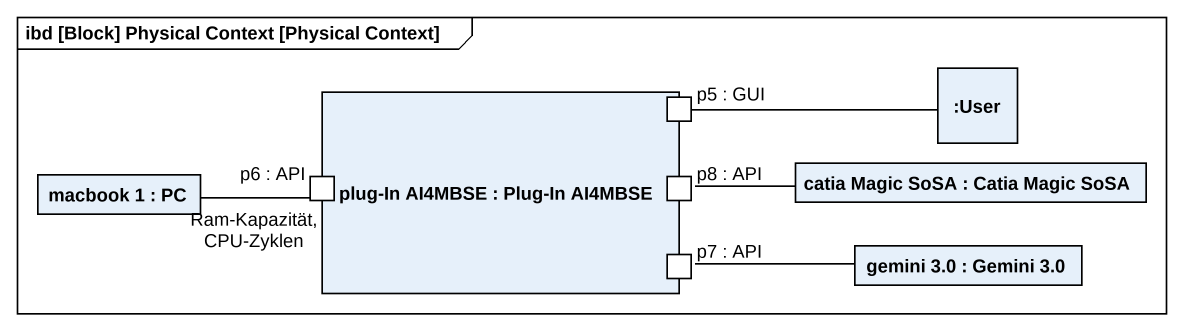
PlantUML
@startuml
mainframe ibd [Block] Physical Context [Physical Context]
rectangle ":User" as User
rectangle "plug-In AI4MBSE : Plug-In AI4MBSE" as plug_In_AI4MBSE {
  port "p5 : GUI" as p5_GUI
  port "p6 : API" as p6_API
  port "p8 : API" as p8_API
  port "p7 : API" as p7_API
}
rectangle "macbook 1 : PC" as macbook_1
rectangle "catia Magic SoSA : Catia Magic SoSA" as catia_Magic_SoSA
rectangle "gemini 3.0 : Gemini 3.0" as gemini_3_0
p5_GUI -right- User
macbook_1 -right- p6_API : Ram-Kapazität,CPU-Zyklen
p8_API -right- catia_Magic_SoSA
p7_API -right- gemini_3_0
@enduml
